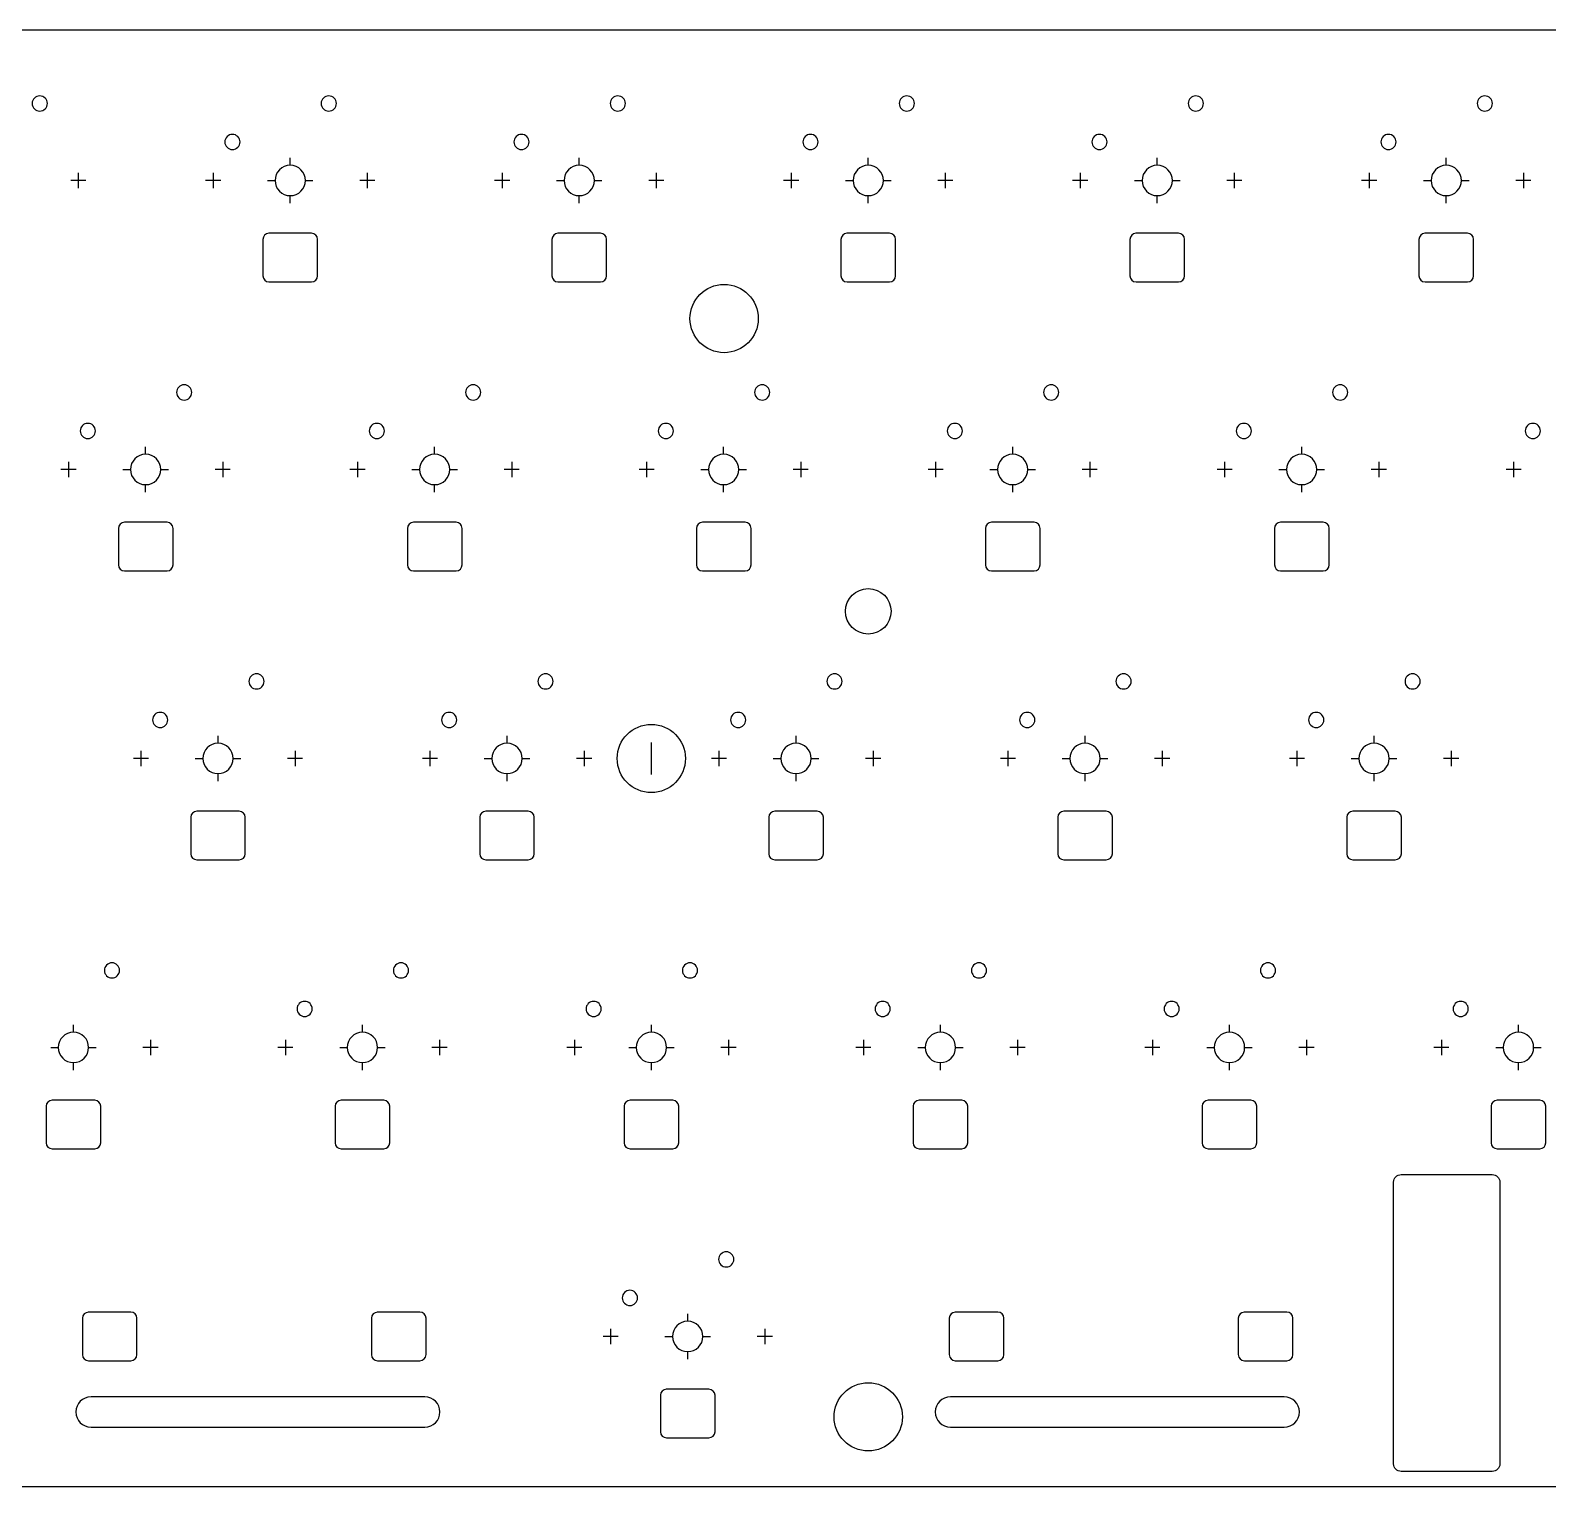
# Model space of a CAD drawing. Header units: millimetres. Extents: x -143 to 143, y -788 to -242.
# Drawn here: x -55.1 to 44.9, y -488.5 to -392.5 of the extents above; entities that cross this region are included whole.
import ezdxf

# ---------------------------------------------------------------- set-up
doc = ezdxf.new("R2010")
doc.units = ezdxf.units.MM
doc.header["$MEASUREMENT"] = 0
doc.layers.add('IXPE  NEW', color=4, linetype='Continuous', true_color=0x00ffff)
doc.layers.add('Poron', color=1, linetype='Continuous', true_color=0xff0000)

msp = doc.modelspace()

# ---------------------------------------------------------------- linework, layer by layer
at = {"layer": 'IXPE  NEW'}
for p, q in [((-36.61, -405.86, 4.62), (-39.41, -405.86, 4.62)), ((-17.56, -405.86, 4.62), (-20.36, -405.86, 4.62)), ((1.49, -405.86, 4.62), (-1.31, -405.86, 4.62)), ((20.54, -405.86, 4.62), (17.74, -405.86, 4.62)), ((39.59, -405.86, 4.62), (36.79, -405.86, 4.62)), ((-39.81, -406.26, 4.62), (-39.81, -408.66, 4.62)), ((-36.21, -408.66, 4.62), (-36.21, -406.26, 4.62)), ((-20.76, -406.26, 4.62), (-20.76, -408.66, 4.62)), ((-17.16, -408.66, 4.62), (-17.16, -406.26, 4.62)), ((-1.71, -406.26, 4.62), (-1.71, -408.66, 4.62)), ((1.89, -408.66, 4.62), (1.89, -406.26, 4.62)), ((17.34, -406.26, 4.62), (17.34, -408.66, 4.62)), ((20.94, -408.66, 4.62), (20.94, -406.26, 4.62)), ((36.39, -406.26, 4.62), (36.39, -408.66, 4.62)), ((39.99, -408.66, 4.62), (39.99, -406.26, 4.62)), ((-39.41, -409.06, 4.62), (-36.61, -409.06, 4.62)), ((-20.36, -409.06, 4.62), (-17.56, -409.06, 4.62)), ((-1.31, -409.06, 4.62), (1.49, -409.06, 4.62)), ((17.74, -409.06, 4.62), (20.54, -409.06, 4.62)), ((36.79, -409.06, 4.62), (39.59, -409.06, 4.62)), ((-46.13, -424.91, 4.62), (-48.93, -424.91, 4.62)), ((-27.08, -424.91, 4.62), (-29.88, -424.91, 4.62)), ((-8.03, -424.91, 4.62), (-10.83, -424.91, 4.62)), ((11.02, -424.91, 4.62), (8.22, -424.91, 4.62)), ((30.07, -424.91, 4.62), (27.27, -424.91, 4.62)), ((-49.33, -425.31, 4.62), (-49.33, -427.71, 4.62)), ((-45.73, -427.71, 4.62), (-45.73, -425.31, 4.62)), ((-30.28, -425.31, 4.62), (-30.28, -427.71, 4.62)), ((-26.68, -427.71, 4.62), (-26.68, -425.31, 4.62)), ((-11.23, -425.31, 4.62), (-11.23, -427.71, 4.62)), ((-7.63, -427.71, 4.62), (-7.63, -425.31, 4.62)), ((7.82, -425.31, 4.62), (7.82, -427.71, 4.62)), ((11.42, -427.71, 4.62), (11.42, -425.31, 4.62)), ((26.87, -425.31, 4.62), (26.87, -427.71, 4.62)), ((30.47, -427.71, 4.62), (30.47, -425.31, 4.62)), ((-48.93, -428.11, 4.62), (-46.13, -428.11, 4.62)), ((-29.88, -428.11, 4.62), (-27.08, -428.11, 4.62)), ((-10.83, -428.11, 4.62), (-8.03, -428.11, 4.62)), ((8.22, -428.11, 4.62), (11.02, -428.11, 4.62)), ((27.27, -428.11, 4.62), (30.07, -428.11, 4.62)), ((-41.37, -443.96, 4.62), (-44.17, -443.96, 4.62)), ((-22.32, -443.96, 4.62), (-25.12, -443.96, 4.62)), ((-3.27, -443.96, 4.62), (-6.07, -443.96, 4.62)), ((15.78, -443.96, 4.62), (12.98, -443.96, 4.62)), ((34.83, -443.96, 4.62), (32.03, -443.96, 4.62)), ((-44.57, -444.36, 4.62), (-44.57, -446.76, 4.62)), ((-40.97, -446.76, 4.62), (-40.97, -444.36, 4.62)), ((-25.52, -444.36, 4.62), (-25.52, -446.76, 4.62)), ((-21.92, -446.76, 4.62), (-21.92, -444.36, 4.62)), ((-6.47, -444.36, 4.62), (-6.47, -446.76, 4.62)), ((-2.87, -446.76, 4.62), (-2.87, -444.36, 4.62)), ((12.58, -444.36, 4.62), (12.58, -446.76, 4.62)), ((16.18, -446.76, 4.62), (16.18, -444.36, 4.62)), ((31.63, -444.36, 4.62), (31.63, -446.76, 4.62)), ((35.23, -446.76, 4.62), (35.23, -444.36, 4.62)), ((-44.17, -447.16, 4.62), (-41.37, -447.16, 4.62)), ((-25.12, -447.16, 4.62), (-22.32, -447.16, 4.62)), ((-6.07, -447.16, 4.62), (-3.27, -447.16, 4.62)), ((12.98, -447.16, 4.62), (15.78, -447.16, 4.62)), ((32.03, -447.16, 4.62), (34.83, -447.16, 4.62)), ((-50.9, -463.01, 4.62), (-53.7, -463.01, 4.62)), ((-31.85, -463.01, 4.62), (-34.65, -463.01, 4.62)), ((-12.8, -463.01, 4.62), (-15.6, -463.01, 4.62)), ((6.25, -463.01, 4.62), (3.45, -463.01, 4.62)), ((25.3, -463.01, 4.62), (22.5, -463.01, 4.62)), ((44.35, -463.01, 4.62), (41.55, -463.01, 4.62)), ((-54.1, -463.41, 4.62), (-54.1, -465.81, 4.62)), ((-50.5, -465.81, 4.62), (-50.5, -463.41, 4.62)), ((-35.05, -463.41, 4.62), (-35.05, -465.81, 4.62)), ((-31.45, -465.81, 4.62), (-31.45, -463.41, 4.62)), ((-16, -463.41, 4.62), (-16, -465.81, 4.62)), ((-12.4, -465.81, 4.62), (-12.4, -463.41, 4.62)), ((3.05, -463.41, 4.62), (3.05, -465.81, 4.62)), ((6.65, -465.81, 4.62), (6.65, -463.41, 4.62)), ((22.1, -463.41, 4.62), (22.1, -465.81, 4.62)), ((25.7, -465.81, 4.62), (25.7, -463.41, 4.62)), ((41.15, -463.41, 4.62), (41.15, -465.81, 4.62)), ((44.75, -465.81, 4.62), (44.75, -463.41, 4.62)), ((-53.7, -466.21, 4.62), (-50.9, -466.21, 4.62)), ((-34.65, -466.21, 4.62), (-31.85, -466.21, 4.62)), ((-15.6, -466.21, 4.62), (-12.8, -466.21, 4.62)), ((3.45, -466.21, 4.62), (6.25, -466.21, 4.62)), ((22.5, -466.21, 4.62), (25.3, -466.21, 4.62)), ((41.55, -466.21, 4.62), (44.35, -466.21, 4.62)), ((35.22, -467.91, 4.62), (41.22, -467.91, 4.62)), ((34.72, -486.98, 4.62), (34.72, -468.41, 4.62)), ((41.72, -468.41, 4.62), (41.72, -486.98, 4.62)), ((-48.51, -476.98, 4.62), (-51.31, -476.98, 4.62)), ((-29.46, -476.98, 4.62), (-32.26, -476.98, 4.62)), ((8.63, -476.98, 4.62), (5.83, -476.98, 4.62)), ((27.68, -476.98, 4.62), (24.88, -476.98, 4.62)), ((-51.71, -477.38, 4.62), (-51.71, -479.78, 4.62)), ((-48.11, -479.78, 4.62), (-48.11, -477.38, 4.62)), ((-32.66, -477.38, 4.62), (-32.66, -479.78, 4.62)), ((-29.06, -479.78, 4.62), (-29.06, -477.38, 4.62)), ((5.43, -477.38, 4.62), (5.43, -479.78, 4.62)), ((9.03, -479.78, 4.62), (9.03, -477.38, 4.62)), ((24.48, -477.38, 4.62), (24.48, -479.78, 4.62)), ((28.08, -479.78, 4.62), (28.08, -477.38, 4.62)), ((-51.31, -480.18, 4.62), (-48.51, -480.18, 4.62)), ((-32.26, -480.18, 4.62), (-29.46, -480.18, 4.62)), ((5.83, -480.18, 4.62), (8.63, -480.18, 4.62)), ((24.88, -480.18, 4.62), (27.68, -480.18, 4.62)), ((-10.41, -482.06, 4.62), (-13.21, -482.06, 4.62)), ((-13.61, -482.46, 4.62), (-13.61, -484.86, 4.62)), ((-10.01, -484.86, 4.62), (-10.01, -482.46, 4.62)), ((-13.21, -485.26, 4.62), (-10.41, -485.26, 4.62)), ((41.22, -487.48, 4.62), (35.22, -487.48, 4.62))]:
    msp.add_line(p, q, dxfattribs=at)
for points in [[(-38.01, -401.38), (-38.01, -400.88)], [(-18.96, -401.38), (-18.96, -400.88)], [(0.09, -401.38), (0.09, -400.88)], [(19.14, -401.38), (19.14, -400.88)], [(38.19, -401.38), (38.19, -400.88)], [(-51.98, -401.88), (-51.98, -402.88)], [(-43.09, -401.88), (-43.09, -402.88)], [(-32.93, -401.88), (-32.93, -402.88)], [(-24.04, -401.88), (-24.04, -402.88)], [(-13.88, -401.88), (-13.88, -402.88)], [(-4.99, -401.88), (-4.99, -402.88)], [(5.17, -401.88), (5.17, -402.88)], [(14.06, -401.88), (14.06, -402.88)], [(24.22, -401.88), (24.22, -402.88)], [(33.11, -401.88), (33.11, -402.88)], [(43.27, -401.88), (43.27, -402.88)], [(-51.48, -402.38), (-52.48, -402.38)], [(-42.59, -402.38), (-43.59, -402.38)], [(-39.51, -402.38), (-39.01, -402.38)], [(-37.01, -402.38), (-36.51, -402.38)], [(-32.43, -402.38), (-33.43, -402.38)], [(-23.54, -402.38), (-24.54, -402.38)], [(-20.46, -402.38), (-19.96, -402.38)], [(-17.96, -402.38), (-17.46, -402.38)], [(-13.38, -402.38), (-14.38, -402.38)], [(-4.49, -402.38), (-5.49, -402.38)], [(-1.41, -402.38), (-0.91, -402.38)], [(1.09, -402.38), (1.59, -402.38)], [(5.67, -402.38), (4.67, -402.38)], [(14.56, -402.38), (13.56, -402.38)], [(17.64, -402.38), (18.14, -402.38)], [(20.14, -402.38), (20.64, -402.38)], [(24.72, -402.38), (23.72, -402.38)], [(33.61, -402.38), (32.61, -402.38)], [(36.69, -402.38), (37.19, -402.38)], [(39.19, -402.38), (39.69, -402.38)], [(43.77, -402.38), (42.77, -402.38)], [(-38.01, -403.88), (-38.01, -403.38)], [(-18.96, -403.88), (-18.96, -403.38)], [(0.09, -403.88), (0.09, -403.38)], [(19.14, -403.88), (19.14, -403.38)], [(38.19, -403.88), (38.19, -403.38)], [(-47.54, -420.43), (-47.54, -419.93)], [(-28.49, -420.43), (-28.49, -419.93)], [(-9.44, -420.43), (-9.44, -419.93)], [(9.61, -420.43), (9.61, -419.93)], [(28.66, -420.43), (28.66, -419.93)], [(-52.62, -420.93), (-52.62, -421.93)], [(-42.46, -420.93), (-42.46, -421.93)], [(-33.57, -420.93), (-33.57, -421.93)], [(-23.41, -420.93), (-23.41, -421.93)], [(-14.52, -420.93), (-14.52, -421.93)], [(-4.36, -420.93), (-4.36, -421.93)], [(4.53, -420.93), (4.53, -421.93)], [(14.69, -420.93), (14.69, -421.93)], [(23.58, -420.93), (23.58, -421.93)], [(33.74, -420.93), (33.74, -421.93)], [(42.63, -420.93), (42.63, -421.93)], [(-52.12, -421.43), (-53.12, -421.43)], [(-49.04, -421.43), (-48.54, -421.43)], [(-46.54, -421.43), (-46.04, -421.43)], [(-41.96, -421.43), (-42.96, -421.43)], [(-33.07, -421.43), (-34.07, -421.43)], [(-29.99, -421.43), (-29.49, -421.43)], [(-27.49, -421.43), (-26.99, -421.43)], [(-22.91, -421.43), (-23.91, -421.43)], [(-14.02, -421.43), (-15.02, -421.43)], [(-10.94, -421.43), (-10.44, -421.43)], [(-8.44, -421.43), (-7.94, -421.43)], [(-3.86, -421.43), (-4.86, -421.43)], [(5.03, -421.43), (4.03, -421.43)], [(8.11, -421.43), (8.61, -421.43)], [(10.61, -421.43), (11.11, -421.43)], [(15.19, -421.43), (14.19, -421.43)], [(24.08, -421.43), (23.08, -421.43)], [(27.16, -421.43), (27.66, -421.43)], [(29.66, -421.43), (30.16, -421.43)], [(34.24, -421.43), (33.24, -421.43)], [(43.13, -421.43), (42.13, -421.43)], [(-47.54, -422.93), (-47.54, -422.43)], [(-28.49, -422.93), (-28.49, -422.43)], [(-9.44, -422.93), (-9.44, -422.43)], [(9.61, -422.93), (9.61, -422.43)], [(28.66, -422.93), (28.66, -422.43)], [(-42.77, -439.48), (-42.77, -438.98)], [(-23.72, -439.48), (-23.72, -438.98)], [(-4.67, -439.48), (-4.67, -438.98)], [(14.38, -439.48), (14.38, -438.98)], [(33.43, -439.48), (33.43, -438.98)], [(-47.85, -439.98), (-47.85, -440.98)], [(-37.69, -439.98), (-37.69, -440.98)], [(-28.8, -439.98), (-28.8, -440.98)], [(-18.64, -439.98), (-18.64, -440.98)], [(-9.75, -439.98), (-9.75, -440.98)], [(0.41, -439.98), (0.41, -440.98)], [(9.3, -439.98), (9.3, -440.98)], [(19.46, -439.98), (19.46, -440.98)], [(28.35, -439.98), (28.35, -440.98)], [(38.51, -439.98), (38.51, -440.98)], [(-47.35, -440.48), (-48.35, -440.48)], [(-44.27, -440.48), (-43.77, -440.48)], [(-41.77, -440.48), (-41.27, -440.48)], [(-37.19, -440.48), (-38.19, -440.48)], [(-28.3, -440.48), (-29.3, -440.48)], [(-25.22, -440.48), (-24.72, -440.48)], [(-22.72, -440.48), (-22.22, -440.48)], [(-18.14, -440.48), (-19.14, -440.48)], [(-9.25, -440.48), (-10.25, -440.48)], [(-6.17, -440.48), (-5.67, -440.48)], [(-3.67, -440.48), (-3.17, -440.48)], [(0.91, -440.48), (-0.09, -440.48)], [(9.8, -440.48), (8.8, -440.48)], [(12.88, -440.48), (13.38, -440.48)], [(15.38, -440.48), (15.88, -440.48)], [(19.96, -440.48), (18.96, -440.48)], [(28.85, -440.48), (27.85, -440.48)], [(31.93, -440.48), (32.43, -440.48)], [(34.43, -440.48), (34.93, -440.48)], [(39.01, -440.48), (38.01, -440.48)], [(-42.77, -441.98), (-42.77, -441.48)], [(-23.72, -441.98), (-23.72, -441.48)], [(-4.67, -441.98), (-4.67, -441.48)], [(14.38, -441.98), (14.38, -441.48)], [(33.43, -441.98), (33.43, -441.48)], [(-52.3, -458.53), (-52.3, -458.03)], [(-33.25, -458.53), (-33.25, -458.03)], [(-14.2, -458.53), (-14.2, -458.03)], [(4.85, -458.53), (4.85, -458.03)], [(23.9, -458.53), (23.9, -458.03)], [(42.95, -458.53), (42.95, -458.03)], [(-47.22, -459.03), (-47.22, -460.03)], [(-38.33, -459.03), (-38.33, -460.03)], [(-28.17, -459.03), (-28.17, -460.03)], [(-19.28, -459.03), (-19.28, -460.03)], [(-9.12, -459.03), (-9.12, -460.03)], [(-0.23, -459.03), (-0.23, -460.03)], [(9.93, -459.03), (9.93, -460.03)], [(18.82, -459.03), (18.82, -460.03)], [(28.98, -459.03), (28.98, -460.03)], [(37.87, -459.03), (37.87, -460.03)], [(-53.8, -459.53), (-53.3, -459.53)], [(-51.3, -459.53), (-50.8, -459.53)], [(-46.72, -459.53), (-47.72, -459.53)], [(-37.83, -459.53), (-38.83, -459.53)], [(-34.75, -459.53), (-34.25, -459.53)], [(-32.25, -459.53), (-31.75, -459.53)], [(-27.67, -459.53), (-28.67, -459.53)], [(-18.78, -459.53), (-19.78, -459.53)], [(-15.7, -459.53), (-15.2, -459.53)], [(-13.2, -459.53), (-12.7, -459.53)], [(-8.62, -459.53), (-9.62, -459.53)], [(0.27, -459.53), (-0.73, -459.53)], [(3.35, -459.53), (3.85, -459.53)], [(5.85, -459.53), (6.35, -459.53)], [(10.43, -459.53), (9.43, -459.53)], [(19.32, -459.53), (18.32, -459.53)], [(22.4, -459.53), (22.9, -459.53)], [(24.9, -459.53), (25.4, -459.53)], [(29.48, -459.53), (28.48, -459.53)], [(38.37, -459.53), (37.37, -459.53)], [(41.45, -459.53), (41.95, -459.53)], [(43.95, -459.53), (44.45, -459.53)], [(-52.3, -461.03), (-52.3, -460.53)], [(-33.25, -461.03), (-33.25, -460.53)], [(-14.2, -461.03), (-14.2, -460.53)], [(4.85, -461.03), (4.85, -460.53)], [(23.9, -461.03), (23.9, -460.53)], [(42.95, -461.03), (42.95, -460.53)], [(-11.81, -477.58), (-11.81, -477.08)], [(-16.39, -478.58), (-17.39, -478.58)], [(-16.89, -478.08), (-16.89, -479.08)], [(-13.31, -478.58), (-12.81, -478.58)], [(-10.81, -478.58), (-10.31, -478.58)], [(-6.23, -478.58), (-7.23, -478.58)], [(-6.73, -478.08), (-6.73, -479.08)], [(-11.81, -480.08), (-11.81, -479.58)], [(-29.14, -482.56), (-51.14, -482.56)], [(27.51, -482.56), (5.51, -482.56)], [(-51.14, -484.56), (-29.14, -484.56)], [(5.51, -484.56), (27.51, -484.56)]]:
    msp.add_lwpolyline(points, dxfattribs=at)
for centre, radius in [((-9.41, -411.48, 4.62), 2.25), ((0.09, -430.78, 4.62), 1.5), ((-14.21, -440.48, 4.62), 2.25), ((0.09, -483.88, 4.62), 2.25)]:
    msp.add_circle(centre, radius, dxfattribs=at)
for centre, radius, start, end in [((-54.52, -397.3, 4.62), 0.5, 0, 180), ((-35.47, -397.3, 4.62), 0.5, 0, 180), ((-16.42, -397.3, 4.62), 0.5, 0, 180), ((2.63, -397.3, 4.62), 0.5, 0, 180), ((21.68, -397.3, 4.62), 0.5, 0, 180), ((40.73, -397.3, 4.62), 0.5, 0, 180), ((-54.52, -397.3, 4.62), 0.5, 180, 0), ((-35.47, -397.3, 4.62), 0.5, 180, 0), ((-16.42, -397.3, 4.62), 0.5, 180, 0), ((2.63, -397.3, 4.62), 0.5, 180, 0), ((21.68, -397.3, 4.62), 0.5, 180, 0), ((40.73, -397.3, 4.62), 0.5, 180, 0), ((-41.82, -399.84, 4.62), 0.5, 0, 180), ((-41.82, -399.84, 4.62), 0.5, 180, 0), ((-22.77, -399.84, 4.62), 0.5, 0, 180), ((-22.77, -399.84, 4.62), 0.5, 180, 0), ((-3.72, -399.84, 4.62), 0.5, 0, 180), ((-3.72, -399.84, 4.62), 0.5, 180, 0), ((15.33, -399.84, 4.62), 0.5, 0, 180), ((15.33, -399.84, 4.62), 0.5, 180, 0), ((34.38, -399.84, 4.62), 0.5, 0, 180), ((34.38, -399.84, 4.62), 0.5, 180, 0), ((-38.01, -402.38, 4.62), 1, 360, 180), ((-18.96, -402.38, 4.62), 1, 360, 180), ((0.09, -402.38, 4.62), 1, 360, 180), ((19.14, -402.38, 4.62), 1, 360, 180), ((38.19, -402.38, 4.62), 1, 360, 180), ((-38.01, -402.38, 4.62), 1, 180, 360), ((-18.96, -402.38, 4.62), 1, 180, 360), ((0.09, -402.38, 4.62), 1, 180, 360), ((19.14, -402.38, 4.62), 1, 180, 360), ((38.19, -402.38, 4.62), 1, 180, 360), ((-39.41, -406.26, 4.62), 0.4, 90.8657, 180.0402), ((-39.42, -406.25, 4.62), 0.395, 88.1613, 89.078), ((-36.61, -406.26, 4.62), 0.4, 0.0191, 89.9773), ((-20.36, -406.26, 4.62), 0.4, 90.8657, 180.0402), ((-20.37, -406.25, 4.62), 0.395, 88.1613, 89.078), ((-17.56, -406.26, 4.62), 0.4, 0.0191, 89.9773), ((-1.31, -406.26, 4.62), 0.4, 90.8657, 180.0402), ((-1.32, -406.25, 4.62), 0.395, 88.1613, 89.078), ((1.49, -406.26, 4.62), 0.4, 0.0191, 89.9773), ((17.74, -406.26, 4.62), 0.4, 90.8657, 180.0402), ((17.73, -406.25, 4.62), 0.395, 88.1613, 89.078), ((20.54, -406.26, 4.62), 0.4, 0.0191, 89.9773), ((36.79, -406.26, 4.62), 0.4, 90.8657, 180.0402), ((36.78, -406.25, 4.62), 0.395, 88.1613, 89.078), ((39.59, -406.26, 4.62), 0.4, 0.0191, 89.9773), ((-39.41, -408.66, 4.62), 0.4, 180.0227, 269.9809), ((-36.61, -408.66, 4.62), 0.4, 270.0227, 359.9809), ((-20.36, -408.66, 4.62), 0.4, 180.0227, 269.9809), ((-17.56, -408.66, 4.62), 0.4, 270.0227, 359.9809), ((-1.31, -408.66, 4.62), 0.4, 180.0227, 269.9809), ((1.49, -408.66, 4.62), 0.4, 270.0227, 359.9809), ((17.74, -408.66, 4.62), 0.4, 180.0227, 269.9809), ((20.54, -408.66, 4.62), 0.4, 270.0227, 359.9809), ((36.79, -408.66, 4.62), 0.4, 180.0227, 269.9809), ((39.59, -408.66, 4.62), 0.4, 270.0227, 359.9809), ((-45, -416.35, 4.62), 0.5, 0, 180), ((-25.95, -416.35, 4.62), 0.5, 0, 180), ((-6.9, -416.35, 4.62), 0.5, 0, 180), ((12.15, -416.35, 4.62), 0.5, 0, 180), ((31.2, -416.35, 4.62), 0.5, 0, 180), ((-45, -416.35, 4.62), 0.5, 180, 0), ((-25.95, -416.35, 4.62), 0.5, 180, 0), ((-6.9, -416.35, 4.62), 0.5, 180, 0), ((12.15, -416.35, 4.62), 0.5, 180, 0), ((31.2, -416.35, 4.62), 0.5, 180, 0), ((-51.35, -418.89, 4.62), 0.5, 0, 180), ((-51.35, -418.89, 4.62), 0.5, 180, 0), ((-32.3, -418.89, 4.62), 0.5, 0, 180), ((-32.3, -418.89, 4.62), 0.5, 180, 0), ((-13.25, -418.89, 4.62), 0.5, 0, 180), ((-13.25, -418.89, 4.62), 0.5, 180, 0), ((5.8, -418.89, 4.62), 0.5, 0, 180), ((5.8, -418.89, 4.62), 0.5, 180, 0), ((24.85, -418.89, 4.62), 0.5, 0, 180), ((24.85, -418.89, 4.62), 0.5, 180, 0), ((43.9, -418.89, 4.62), 0.5, 0, 180), ((43.9, -418.89, 4.62), 0.5, 180, 0), ((-47.54, -421.43, 4.62), 1, 360, 180), ((-28.49, -421.43, 4.62), 1, 360, 180), ((-9.44, -421.43, 4.62), 1, 360, 180), ((9.61, -421.43, 4.62), 1, 360, 180), ((28.66, -421.43, 4.62), 1, 360, 180), ((-47.54, -421.43, 4.62), 1, 180, 360), ((-28.49, -421.43, 4.62), 1, 180, 360), ((-9.44, -421.43, 4.62), 1, 180, 360), ((9.61, -421.43, 4.62), 1, 180, 360), ((28.66, -421.43, 4.62), 1, 180, 360), ((-48.93, -425.31, 4.62), 0.4, 90.8657, 180.0402), ((-48.95, -425.3, 4.62), 0.395, 88.1613, 89.078), ((-46.13, -425.31, 4.62), 0.4, 0.0191, 89.9773), ((-29.88, -425.31, 4.62), 0.4, 90.8657, 180.0402), ((-29.9, -425.3, 4.62), 0.395, 88.1613, 89.078), ((-27.08, -425.31, 4.62), 0.4, 0.0191, 89.9773), ((-10.83, -425.31, 4.62), 0.4, 90.8657, 180.0402), ((-10.85, -425.3, 4.62), 0.395, 88.1613, 89.078), ((-8.03, -425.31, 4.62), 0.4, 0.0191, 89.9773), ((8.22, -425.31, 4.62), 0.4, 90.8657, 180.0402), ((8.2, -425.3, 4.62), 0.395, 88.1613, 89.078), ((11.02, -425.31, 4.62), 0.4, 0.0191, 89.9773), ((27.27, -425.31, 4.62), 0.4, 90.8657, 180.0402), ((27.25, -425.3, 4.62), 0.395, 88.1613, 89.078), ((30.07, -425.31, 4.62), 0.4, 0.0191, 89.9773), ((-48.93, -427.71, 4.62), 0.4, 180.0227, 269.9809), ((-46.13, -427.71, 4.62), 0.4, 270.0227, 359.9809), ((-29.88, -427.71, 4.62), 0.4, 180.0227, 269.9809), ((-27.08, -427.71, 4.62), 0.4, 270.0227, 359.9809), ((-10.83, -427.71, 4.62), 0.4, 180.0227, 269.9809), ((-8.03, -427.71, 4.62), 0.4, 270.0227, 359.9809), ((8.22, -427.71, 4.62), 0.4, 180.0227, 269.9809), ((11.02, -427.71, 4.62), 0.4, 270.0227, 359.9809), ((27.27, -427.71, 4.62), 0.4, 180.0227, 269.9809), ((30.07, -427.71, 4.62), 0.4, 270.0227, 359.9809), ((-40.23, -435.4, 4.62), 0.5, 0, 180), ((-21.18, -435.4, 4.62), 0.5, 0, 180), ((-2.13, -435.4, 4.62), 0.5, 0, 180), ((16.92, -435.4, 4.62), 0.5, 0, 180), ((35.97, -435.4, 4.62), 0.5, 0, 180), ((-40.23, -435.4, 4.62), 0.5, 180, 0), ((-21.18, -435.4, 4.62), 0.5, 180, 0), ((-2.13, -435.4, 4.62), 0.5, 180, 0), ((16.92, -435.4, 4.62), 0.5, 180, 0), ((35.97, -435.4, 4.62), 0.5, 180, 0), ((-46.58, -437.94, 4.62), 0.5, 0, 180), ((-46.58, -437.94, 4.62), 0.5, 180, 0), ((-27.53, -437.94, 4.62), 0.5, 0, 180), ((-27.53, -437.94, 4.62), 0.5, 180, 0), ((-8.48, -437.94, 4.62), 0.5, 0, 180), ((-8.48, -437.94, 4.62), 0.5, 180, 0), ((10.57, -437.94, 4.62), 0.5, 0, 180), ((10.57, -437.94, 4.62), 0.5, 180, 0), ((29.62, -437.94, 4.62), 0.5, 0, 180), ((29.62, -437.94, 4.62), 0.5, 180, 0), ((-42.77, -440.48, 4.62), 1, 360, 180), ((-23.72, -440.48, 4.62), 1, 360, 180), ((-4.67, -440.48, 4.62), 1, 360, 180), ((14.38, -440.48, 4.62), 1, 360, 180), ((33.43, -440.48, 4.62), 1, 360, 180), ((-42.77, -440.48, 4.62), 1, 180, 360), ((-23.72, -440.48, 4.62), 1, 180, 360), ((-4.67, -440.48, 4.62), 1, 180, 360), ((14.38, -440.48, 4.62), 1, 180, 360), ((33.43, -440.48, 4.62), 1, 180, 360), ((-44.17, -444.36, 4.62), 0.4, 90.8657, 180.0402), ((-44.18, -444.35, 4.62), 0.395, 88.1613, 89.078), ((-41.37, -444.36, 4.62), 0.4, 0.0191, 89.9773), ((-25.12, -444.36, 4.62), 0.4, 90.8657, 180.0402), ((-25.13, -444.35, 4.62), 0.395, 88.1613, 89.078), ((-22.32, -444.36, 4.62), 0.4, 0.0191, 89.9773), ((-6.07, -444.36, 4.62), 0.4, 90.8657, 180.0402), ((-6.08, -444.35, 4.62), 0.395, 88.1613, 89.078), ((-3.27, -444.36, 4.62), 0.4, 0.0191, 89.9773), ((12.98, -444.36, 4.62), 0.4, 90.8657, 180.0402), ((12.97, -444.35, 4.62), 0.395, 88.1613, 89.078), ((15.78, -444.36, 4.62), 0.4, 0.0191, 89.9773), ((32.03, -444.36, 4.62), 0.4, 90.8657, 180.0402), ((32.02, -444.35, 4.62), 0.395, 88.1613, 89.078), ((34.83, -444.36, 4.62), 0.4, 0.0191, 89.9773), ((-44.17, -446.76, 4.62), 0.4, 180.0227, 269.9809), ((-41.37, -446.76, 4.62), 0.4, 270.0227, 359.9809), ((-25.12, -446.76, 4.62), 0.4, 180.0227, 269.9809), ((-22.32, -446.76, 4.62), 0.4, 270.0227, 359.9809), ((-6.07, -446.76, 4.62), 0.4, 180.0227, 269.9809), ((-3.27, -446.76, 4.62), 0.4, 270.0227, 359.9809), ((12.98, -446.76, 4.62), 0.4, 180.0227, 269.9809), ((15.78, -446.76, 4.62), 0.4, 270.0227, 359.9809), ((32.03, -446.76, 4.62), 0.4, 180.0227, 269.9809), ((34.83, -446.76, 4.62), 0.4, 270.0227, 359.9809), ((-49.76, -454.45, 4.62), 0.5, 0, 180), ((-30.71, -454.45, 4.62), 0.5, 0, 180), ((-11.66, -454.45, 4.62), 0.5, 0, 180), ((7.39, -454.45, 4.62), 0.5, 0, 180), ((26.44, -454.45, 4.62), 0.5, 0, 180), ((-49.76, -454.45, 4.62), 0.5, 180, 0), ((-30.71, -454.45, 4.62), 0.5, 180, 0), ((-11.66, -454.45, 4.62), 0.5, 180, 0), ((7.39, -454.45, 4.62), 0.5, 180, 0), ((26.44, -454.45, 4.62), 0.5, 180, 0), ((-37.06, -456.99, 4.62), 0.5, 0, 180), ((-37.06, -456.99, 4.62), 0.5, 180, 0), ((-18.01, -456.99, 4.62), 0.5, 0, 180), ((-18.01, -456.99, 4.62), 0.5, 180, 0), ((1.04, -456.99, 4.62), 0.5, 0, 180), ((1.04, -456.99, 4.62), 0.5, 180, 0), ((20.09, -456.99, 4.62), 0.5, 0, 180), ((20.09, -456.99, 4.62), 0.5, 180, 0), ((39.14, -456.99, 4.62), 0.5, 0, 180), ((39.14, -456.99, 4.62), 0.5, 180, 0), ((-52.3, -459.53, 4.62), 1, 360, 180), ((-33.25, -459.53, 4.62), 1, 360, 180), ((-14.2, -459.53, 4.62), 1, 360, 180), ((4.85, -459.53, 4.62), 1, 360, 180), ((23.9, -459.53, 4.62), 1, 360, 180), ((42.95, -459.53, 4.62), 1, 360, 180), ((-52.3, -459.53, 4.62), 1, 180, 360), ((-33.25, -459.53, 4.62), 1, 180, 360), ((-14.2, -459.53, 4.62), 1, 180, 360), ((4.85, -459.53, 4.62), 1, 180, 360), ((23.9, -459.53, 4.62), 1, 180, 360), ((42.95, -459.53, 4.62), 1, 180, 360), ((-53.7, -463.41, 4.62), 0.4, 90.8657, 180.0402), ((-53.71, -463.4, 4.62), 0.395, 88.1613, 89.078), ((-50.9, -463.41, 4.62), 0.4, 0.0191, 89.9773), ((-34.65, -463.41, 4.62), 0.4, 90.8657, 180.0402), ((-34.66, -463.4, 4.62), 0.395, 88.1613, 89.078), ((-31.85, -463.41, 4.62), 0.4, 0.0191, 89.9773), ((-15.6, -463.41, 4.62), 0.4, 90.8657, 180.0402), ((-15.61, -463.4, 4.62), 0.395, 88.1613, 89.078), ((-12.8, -463.41, 4.62), 0.4, 0.0191, 89.9773), ((3.45, -463.41, 4.62), 0.4, 90.8657, 180.0402), ((3.44, -463.4, 4.62), 0.395, 88.1613, 89.078), ((6.25, -463.41, 4.62), 0.4, 0.0191, 89.9773), ((22.5, -463.41, 4.62), 0.4, 90.8657, 180.0402), ((22.49, -463.4, 4.62), 0.395, 88.1613, 89.078), ((25.3, -463.41, 4.62), 0.4, 0.0191, 89.9773), ((41.55, -463.41, 4.62), 0.4, 90.8657, 180.0402), ((41.54, -463.4, 4.62), 0.395, 88.1613, 89.078), ((44.35, -463.41, 4.62), 0.4, 0.0191, 89.9773), ((-53.7, -465.81, 4.62), 0.4, 180.0227, 269.9809), ((-50.9, -465.81, 4.62), 0.4, 270.0227, 359.9809), ((-34.65, -465.81, 4.62), 0.4, 180.0227, 269.9809), ((-31.85, -465.81, 4.62), 0.4, 270.0227, 359.9809), ((-15.6, -465.81, 4.62), 0.4, 180.0227, 269.9809), ((-12.8, -465.81, 4.62), 0.4, 270.0227, 359.9809), ((3.45, -465.81, 4.62), 0.4, 180.0227, 269.9809), ((6.25, -465.81, 4.62), 0.4, 270.0227, 359.9809), ((22.5, -465.81, 4.62), 0.4, 180.0227, 269.9809), ((25.3, -465.81, 4.62), 0.4, 270.0227, 359.9809), ((41.55, -465.81, 4.62), 0.4, 180.0227, 269.9809), ((44.35, -465.81, 4.62), 0.4, 270.0227, 359.9809), ((-9.27, -473.5, 4.62), 0.5, 0, 180), ((-9.27, -473.5, 4.62), 0.5, 180, 0), ((-15.62, -476.04, 4.62), 0.5, 0, 180), ((-15.62, -476.04, 4.62), 0.5, 180, 0), ((-51.31, -477.38, 4.62), 0.4, 90.8657, 180.0402), ((-51.33, -477.37, 4.62), 0.395, 88.1613, 89.078), ((-48.51, -477.38, 4.62), 0.4, 0.0191, 89.9773), ((-32.26, -477.38, 4.62), 0.4, 90.8657, 180.0402), ((-32.28, -477.37, 4.62), 0.395, 88.1613, 89.078), ((-29.46, -477.38, 4.62), 0.4, 0.0191, 89.9773), ((5.83, -477.38, 4.62), 0.4, 90.8657, 180.0402), ((5.82, -477.37, 4.62), 0.395, 88.1613, 89.078), ((8.63, -477.38, 4.62), 0.4, 0.0191, 89.9773), ((24.88, -477.38, 4.62), 0.4, 90.8657, 180.0402), ((24.87, -477.37, 4.62), 0.395, 88.1613, 89.078), ((27.68, -477.38, 4.62), 0.4, 0.0191, 89.9773), ((-11.81, -478.58, 4.62), 1, 360, 180), ((-11.81, -478.58, 4.62), 1, 180, 360), ((-51.31, -479.78, 4.62), 0.4, 180.0227, 269.9809), ((-48.51, -479.78, 4.62), 0.4, 270.0227, 359.9809), ((-32.26, -479.78, 4.62), 0.4, 180.0227, 269.9809), ((-29.46, -479.78, 4.62), 0.4, 270.0227, 359.9809), ((5.83, -479.78, 4.62), 0.4, 180.0227, 269.9809), ((8.63, -479.78, 4.62), 0.4, 270.0227, 359.9809), ((24.88, -479.78, 4.62), 0.4, 180.0227, 269.9809), ((27.68, -479.78, 4.62), 0.4, 270.0227, 359.9809), ((-13.21, -482.46, 4.62), 0.4, 90.8657, 180.0402), ((-13.23, -482.45, 4.62), 0.395, 88.1613, 89.078), ((-10.41, -482.46, 4.62), 0.4, 0.0191, 89.9773), ((-51.14, -483.56, 4.62), 1, 90, 180), ((-29.14, -483.56, 4.62), 1, 0, 90), ((5.51, -483.56, 4.62), 1, 90, 180), ((27.51, -483.56, 4.62), 1, 0, 90), ((-51.14, -483.56, 4.62), 1, 180, 270), ((-29.14, -483.56, 4.62), 1, 270, 0), ((5.51, -483.56, 4.62), 1, 180, 270), ((27.51, -483.56, 4.62), 1, 270, 0), ((-13.21, -484.86, 4.62), 0.4, 180.0227, 269.9809), ((-10.41, -484.86, 4.62), 0.4, 270.0227, 359.9809)]:
    msp.add_arc(centre, radius, start, end, dxfattribs=at)
at = {"layer": 'IXPE  NEW', "extrusion": (0, 0, -1)}
for centre, start, end in [((-35.22, -468.41, -4.62), 0.0207, 89.979), ((-41.22, -468.41, -4.62), 90.0209, 179.9791), ((-35.22, -486.98, -4.62), 270.021, 359.9793), ((-41.22, -486.98, -4.62), 180.0207, 269.979)]:
    msp.add_arc(centre, 0.5, start, end, dxfattribs=at)
at = {"layer": 'IXPE  NEW'}
for points in [[(141.59, -392.48, 4.62), (0.09, -392.48, 4.62), (-141.41, -392.48, 4.62)], [(-141.41, -488.48, 4.62), (0.09, -488.48, 4.62), (141.59, -488.48, 4.62)]]:
    msp.add_open_spline(points, degree=2, dxfattribs=at)
at = {"layer": 'Poron'}
msp.add_lwpolyline([(-14.21, -439.43), (-14.21, -441.53)], dxfattribs=at)

doc.saveas('drawing.dxf')
